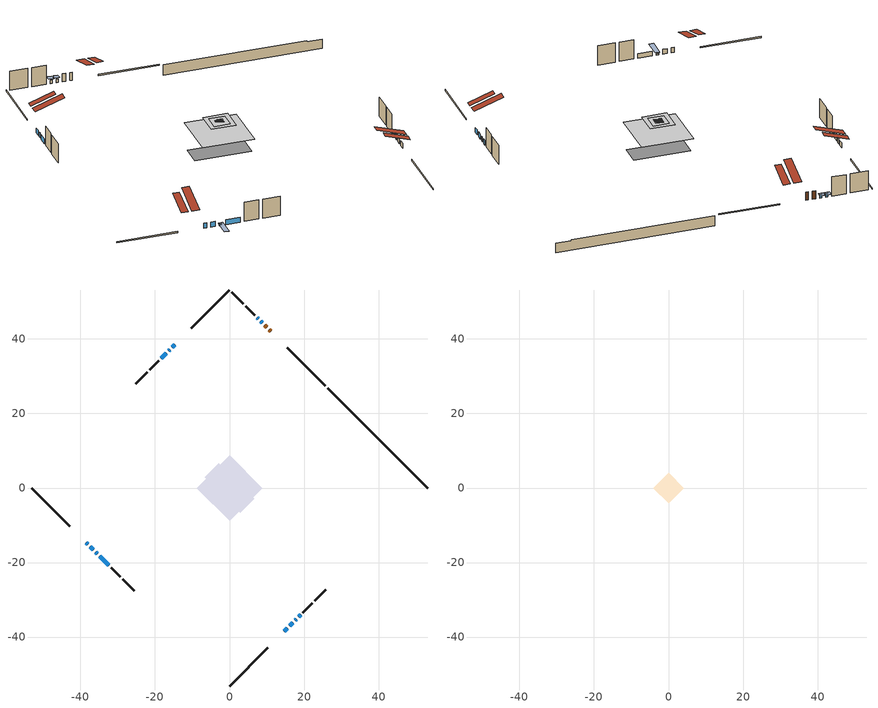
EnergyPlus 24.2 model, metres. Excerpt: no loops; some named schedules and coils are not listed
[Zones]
conditioned space
 floor adiabatic (AdiabaticFloorConstruction): -8.77,0 0,8.77 8.77,0 0,-8.77 z2.99
 floor foundation (Slab1 construction): -6.68,2.9 -2.9,6.68 6.68,-2.9 2.9,-6.68 z-2.08
 wall outside (RimJoist1 construction): 0,-53.15 10.24,-42.91 / -53.15,0 -42.91,-10.24 / 0,53.15 -10.24,42.91 / 25.77,27.38 15.53,37.62 z0.55:0.85
 wall outside (AdiabaticWallConstruction 1): 11.14,42.02 10.68,42.47 / 10.02,43.13 9.47,43.68 z0.55:2.58
 wall outside (AdiabaticWallConstruction): -38.52,-14.63 -38.02,-15.13 / -37.36,-15.79 -36.54,-16.61 / 14.63,-38.52 15.46,-37.69 / 16.12,-37.04 16.95,-36.2 / -14.63,38.52 -15.39,37.76 / 17.6,-35.55 17.92,-35.23 / -16.05,37.1 -16.35,36.81 / 18.57,-34.58 19.07,-34.08 / -17,36.15 -18.36,34.79 / -34.85,-18.31 -32.38,-20.78 z0.55:1.77; 8.81,44.34 8.43,44.72 / 7.78,45.37 7.4,45.75 z0.55:1.44; -35.88,-17.27 -35.5,-17.65 z0.55:0.91
 wall outside (Wall1 construction): 19.73,-33.42 22.16,-30.99 / -31.72,-21.43 -29.29,-23.87 / -19.02,34.13 -21.45,31.7 / 6.74,46.41 4.31,48.84 z0.55:5.43
 wall outside (Wall2 construction): 22.82,-30.33 25.82,-27.34 / -28.63,-24.52 -25.63,-27.52 / -22.11,31.05 -25.1,28.05 / 3.65,49.5 0.66,52.5 z0.55:5.43
 wall foundation (FoundationWall1 construction): 26.43,26.73,-2.08 26.43,26.73,0.55 50.48,2.67,0.55 50.48,2.67,0.27 53.15,0,0.27 53.15,0,-2.08
 window (WindowConstruction): -38.52,-14.63 -38.02,-15.13 z0.55:1.77
 window (WindowConstruction 5): -37.36,-15.79 -36.54,-16.61 z0.55:1.77
 window (WindowConstruction 6): 14.63,-38.52 15.46,-37.69 z0.55:1.77
 window (WindowConstruction 7): 16.12,-37.04 16.95,-36.2 z0.55:1.77
 window (WindowConstruction 8): -14.63,38.52 -15.39,37.76 z0.55:1.77
 window (WindowConstruction 11): 17.61,-35.55 17.92,-35.23 z0.55:1.77
 window (WindowConstruction 12): -16.05,37.1 -16.35,36.81 z0.55:1.77
 window (WindowConstruction 1): 18.57,-34.58 19.07,-34.08 z0.55:1.77
 window (WindowConstruction 2): -17,36.15 -18.36,34.79 z0.55:1.77
 window (WindowConstruction 9): 8.81,44.34 8.43,44.72 z0.55:1.44
 window (WindowConstruction 10): -35.88,-17.27 -35.5,-17.65 z0.55:0.91
 window (WindowConstruction 3): 7.78,45.38 7.4,45.75 z0.55:1.44
 window (WindowConstruction 4): -34.85,-18.31 -32.38,-20.78 z0.55:1.77
 door (Door): 11.14,42.02 10.68,42.47 z0.55:2.58
 door (Door 1): 10.02,43.13 9.47,43.68 z0.55:2.58
 ceiling adiabatic (AdiabaticFloorConstruction): 0,-8.77 8.77,0 0,8.77 -8.77,0 z2.99
 roof outside (Roof1 construction): 12,-41.15,5.43 7.8,-36.95,7.41 6.69,-38.06,7.41 10.89,-42.26,5.43; -41.15,-12,5.43 -36.95,-7.8,7.41 -38.06,-6.69,7.41 -42.26,-10.89,5.43; -12,41.15,5.43 -7.8,36.95,7.41 -6.69,38.06,7.41 -10.89,42.26,5.43; 13.77,39.38,5.43 9.57,35.18,7.41 10.67,34.08,7.41 14.87,38.28,5.43
attic - vented
 floor to conditioned space (Floor1 construction Reversed): -2.71,0 0,2.71 2.71,0 0,-2.71 z5.43
 floor to conditioned space (Floor2 construction Reversed): -4.16,0 0,4.16 4.16,0 0,-4.16 z5.43
 floor to conditioned space (Floor3 construction Reversed): -1.31,0 0,1.31 1.31,0 0,-1.31 z5.43
 roof outside (Roof2 construction): 13.98,-39.18,5.43 8.98,-34.17,7.78 7.66,-35.49,7.78 12.66,-40.49,5.43; -39.18,-13.98,5.43 -34.17,-8.98,7.78 -35.49,-7.66,7.78 -40.49,-12.66,5.43; -13.98,39.18,5.43 -8.98,34.17,7.78 -7.66,35.49,7.78 -12.66,40.49,5.43; 11.79,41.36,5.43 6.79,36.36,7.78 8.11,35.04,7.78 13.11,40.04,5.43
shading: 8.22,44.93 9.02,44.13 9.88,44.99 9.08,45.79 z1.74; -35.29,-17.86 -36.09,-17.06 -39.11,-20.08 -38.31,-20.88 z1.21; 7.19,45.96 7.99,45.16 8.85,46.03 8.05,46.83 z1.74
[Building]
Building 1: Terrain=Suburbs
[Site:Location]
Lennoxville_QC: Latitude {deg}=45.37; Longitude {deg}=-71.82; Time Zone {hr}=-5; Elevation {m}=181; Keep Site Location Information=Yes
[Site:GroundTemperature:Shallow]
1.13419, -1.04782, -1.22257, -0.187089, 3.96977, 8.10726, 11.6942, 13.9665, 14.1596, 12.3115, 8.81593, 4.80536
[Site:WaterMainsTemperature]
Calculation Method=Schedule; Temperature Schedule=mains temperature schedule
[Material] Roughness=Rough; Thermal Absorptance=0.9
Name | Thickness {m} | Conductivity {W/m-K} | Density {kg/m3} | Specific Heat {J/kg-K} | Solar Absorptance | Visible Absorptance
asphalt or fiberglass shingles | 0.00635 | 0.162714 | 1121.4 | 1465.45 | 0.4 | 0.4
ceiling loosefill ins | 0.0846667 | 0.0480833 | 16.02 | 1046.75 | 0.7 | 0.7
ceiling stud and cavity | 0.1397 | 0.109885 | 65.682 | 1177.47 | 0.7 | 0.7
ceiling stud and cavity 1 | 0.1397 | 0.107942 | 65.682 | 1177.47 | 0.7 | 0.7
ceiling stud and cavity 2 | 0.1397 | 0.112855 | 65.682 | 1177.47 | 0.7 | 0.7
concrete 4.0 in. | 0.1016 | 1.803125 | 2242.8 | 837.4 | 0.7 | 0.7
concrete 8.0 in. | 0.2032 | 1.803125 | 2242.8 | 837.4 | 0.7 | 0.7
door material | 0.04445 | 0.0451087 | 512.64 | 1214.23 | 0.7 | 0.7
door material 1 | 0.04445 | 0.188738 | 512.64 | 1214.23 | 0.7 | 0.7
floor covering | 0.0127 | 0.0433444 | 54.468 | 1339.84 | 0.6 | 0.6
floor rigid ins; wall rigid ins | 0.512978 | 0.029427 | 32.04 | 1214.23 | 0.7 | 0.7
floor stud and cavity | 0.1397 | 1.75129 | 37.0049 | 1207.88 | 0.7 | 0.7
furniture material conditioned space 1 | 0.1524 | 0.115458 | 640.8 | 1214.23 | 0.6 | 0.6
gypsum board | 0.0127 | 0.160291 | 801 | 837.4 | 0.6 | 0.6
osb sheathing 0.5 in. | 0.0127 | 0.115458 | 512.64 | 1214.23 | 0.7 | 0.7
osb sheathing 0.75 in. | 0.01905 | 0.115458 | 512.64 | 1214.23 | 0.7 | 0.7
rim joist stud and cavity | 0.0508 | 0.177588 | 50.32683 | 1063.81 | 0.6 | 0.6
roof stud and cavity | 0.2032 | 2.31803 | 78.34581 | 1123.46 | 0.7 | 0.7
wall stud and cavity | 0.1397 | 0.101068 | 139.0536 | 1170.24 | 0.7 | 0.7
wall stud and cavity 1 | 0.1397 | 0.0996715 | 139.0536 | 1170.24 | 0.7 | 0.7
wall stud and cavity 2 | 0.0889 | 0.380278 | 52.3479 | 1209.89 | 0.7 | 0.7
wall stud and cavity 3 | 0.0889 | 0.391764 | 83.0341 | 1211.67 | 0.7 | 0.7
wood siding | 0.0254 | 0.102417 | 544.68 | 1172.36 | 0.4 | 0.4
wood siding 1; wood siding 2; wood siding 3 | 0.0254 | 0.102417 | 544.68 | 1172.36 | 0.7 | 0.7
[WindowMaterial:SimpleGlazingSystem]
Name | U-Factor {W/m2-K} | Solar Heat Gain Coefficient
WindowMaterial | 3.01275 | 0.51
WindowMaterial 1 | 2.99003 | 0.55
WindowMaterial 10 | 2.986628 | 0.6
WindowMaterial 2 | 3.04568 | 0.44
WindowMaterial 3 | 2.95597 | 0.6
WindowMaterial 4 | 2.97698 | 0.56
WindowMaterial 5 | 2.97868 | 0.57
WindowMaterial 6 | 2.98322 | 0.56
WindowMaterial 7 | 2.992306 | 0.59
WindowMaterial 8 | 3.05079 | 0.51
WindowMaterial 9 | 2.983789 | 0.6
[Construction]
AdiabaticFloorConstruction: floor stud and cavity, floor rigid ins, osb sheathing 0.75 in., floor covering
AdiabaticWallConstruction: wood siding 2, wall rigid ins, wall stud and cavity 2, gypsum board
AdiabaticWallConstruction 1: wood siding 3, wall rigid ins, wall stud and cavity 2, gypsum board
Door: door material
Door 1: door material 1
Floor1 construction Reversed: gypsum board, ceiling stud and cavity, ceiling loosefill ins
Floor2 construction Reversed: gypsum board, ceiling stud and cavity 1, ceiling loosefill ins
Floor3 construction Reversed: gypsum board, ceiling stud and cavity 2, ceiling loosefill ins
FoundationWall1 construction: concrete 8.0 in.
furniture construction conditioned space 1: furniture material conditioned space 1
PartitionWallConstruction: gypsum board, wall stud and cavity 3, gypsum board
RimJoist1 construction: wood siding 1, rim joist stud and cavity
Roof1 construction: asphalt or fiberglass shingles, osb sheathing 0.75 in., roof stud and cavity, gypsum board
Roof2 construction: asphalt or fiberglass shingles
Slab1 construction: concrete 4.0 in.
Wall1 construction: wood siding, osb sheathing 0.5 in., wall stud and cavity, gypsum board
Wall2 construction: wood siding, osb sheathing 0.5 in., wall stud and cavity 1, gypsum board
WindowConstruction; WindowConstruction 1: WindowMaterial
WindowConstruction 10: WindowMaterial 8
WindowConstruction 11: WindowMaterial 9
WindowConstruction 12: WindowMaterial 10
WindowConstruction 2: WindowMaterial 1
WindowConstruction 3: WindowMaterial 2
WindowConstruction 4: WindowMaterial 3
WindowConstruction 5; WindowConstruction 6: WindowMaterial 4
WindowConstruction 7: WindowMaterial 5
WindowConstruction 8: WindowMaterial 6
WindowConstruction 9: WindowMaterial 7
[Zone] Multiplier=1; Part of Total Floor Area=Yes
Name | Volume {m3}
attic - vented | 20.1749
conditioned space | 562.4
[Space]
Name | Zone | Volume {m3}
attic - vented 1 | attic - vented | 20.1749
conditioned space 1 | conditioned space | 562.4
[ZoneInfiltration:EffectiveLeakageArea]
infil attic - vented 1: Zone or Space=attic - vented 1; Schedule=Always On Discrete; Effective Air Leakage Area {cm2}=2259.43; Stack Coefficient=0.000163927; Wind Coefficient=8.65058e-06
[ZoneMixing]
whole house fan mix: Zone or Space=attic - vented; Schedule=Always On Continuous; Design Flow Rate Calculation Method=Flow/Zone; Design Flow Rate {m3/s}=0; Source Zone or Space=conditioned space
[SurfaceProperty:ExposedFoundationPerimeter]
Slab1: Exposed Perimeter Calculation Method=TotalExposedPerimeter; Total Exposed Perimeter {m}=37.796
[InternalMass] Zone or ZoneList=conditioned space; Space or SpaceList=conditioned space 1
Name | Construction | Surface Area {m2}
furniture mass conditioned space 1 | furniture construction conditioned space 1 | 90.5242
partition wall mass | PartitionWallConstruction | 226.31
[Lights]
interior lighting: Zone or ZoneList or Space or SpaceList=conditioned space 1; Schedule=interior lighting schedule; Design Level Calculation Method=LightingLevel; Lighting Level {W}=343.2; Return Air Fraction=0; Fraction Radiant=0.6; Fraction Visible=0.2; Fraction Replaceable=1
[People]
occupants: Zone or ZoneList or Space or SpaceList=conditioned space 1; Number of People Schedule=occupants schedule; Number of People Calculation Method=People; Number of People=3; Fraction Radiant=0.314171; Sensible Heat Fraction=0.56303; Activity Level Schedule=occupants activity schedule; Carbon Dioxide Generation Rate {m3/s-W}=0; Enable ASHRAE 55 Comfort Warnings=No; Mean Radiant Temperature Calculation Type=EnclosureAveraged
[ElectricEquipment] Zone or ZoneList or Space or SpaceList=conditioned space 1; Design Level Calculation Method=EquipmentLevel
Name | Schedule | Design Level {W} | Fraction Latent | Fraction Radiant | Fraction Lost
clothes dryer | clothes dryer schedule | 140.772 | 0.015 | 0.081 | 0.85
clothes washer | clothes washer schedule | 32.1985 | 0.03 | 0.162 | 0.7
cooking range | cooking range schedule | 215.147 | 0.08 | 0.432 | 0.2
dishwasher | dishwasher schedule | 66.8632 | 0.3 | 0.18 | 0.4
fridge | fridge schedule | 72.9452 | 0 | 0.6 | 0
mech vent bath fan 0 | mech vent bath fan 0 schedule | 50.2 | 0 | 0 | 1
mech vent house fan | mech vent house fan schedule | 0 | 0 | 0 | 1
mech vent house fan cfis | mech vent house fan cfis schedule | 0 | 0 | 0 | 0
mech vent range fan 0 | mech vent range fan 0 schedule | 57 | 0 | 0 | 1
misc plug loads | misc plug loads schedule | 494.7 | 0.045 | 0.513 | 0.1
whole house fan | Always On Discrete | 0 | 0 | 0 | 1
[OtherEquipment] Zone or ZoneList or Space or SpaceList=conditioned space 1; Design Level Calculation Method=EquipmentLevel
Name | Fuel Type | Schedule | Design Level {W} | Fraction Latent | Fraction Radiant | Fraction Lost
clothes dryer 1 | Electricity | clothes dryer schedule | 0 | 0.015 | 0.081 | 0.85
cooking range 1 | Electricity | cooking range schedule | 0 | 0.08 | 0.432 | 0.2
general water use latent | None | general water use schedule | 62.594 | 1 | 0 | 0
general water use sensible | None | general water use schedule | -61.6891 | 0 | 0.6 | 0
mech vent house fan latent load | None | Always On Discrete | 0 | 1 | 0 | 0
mech vent house fan sensible load | None | Always On Discrete | 0 | 0 | 0 | 0
water heater energy adjustment1 | Electricity | Always On Discrete | 0.01 | 0 | 0 | 1
[ZoneInfiltration:DesignFlowRate] Zone or ZoneList or Space or SpaceList=conditioned space 1; Schedule=Always On Discrete; Design Flow Rate Calculation Method=Flow/Zone; Design Flow Rate {m3/s}=0
infil flow; natural vent flow; whole house fan flow
[ZoneControl:Thermostat]
conditioned space Thermostat: Zone or ZoneList=conditioned space; Control Type Schedule=conditioned space Thermostat Schedule; Control 1=conditioned space temperature setpoint; Temperature Difference Between Cutout And Setpoint {deltaC}=0
[ThermostatSetpoint:DualSetpoint]
conditioned space temperature setpoint: Heating Setpoint Temperature Schedule=heating setpoint; Cooling Setpoint Temperature Schedule=cooling setpoint
[AirLoopHVAC:UnitarySystem]
unit heater unitary system: Control Type=Load; Controlling Zone or Thermostat Location=conditioned space; Dehumidification Control Type=None; Availability Schedule=Always On Discrete; Supply Fan=unit heater supply fan; Fan Placement=BlowThrough; Supply Air Fan Operating Mode Schedule=unit heater auto fan schedule; Heating Coil=unit heater htg coil; DX Heating Coil Sizing Ratio=1; Use DOAS DX Cooling Coil=No; Minimum Supply Air Temperature {C}=2; Latent Load Control=SensibleOnlyLoadControl; Cooling Supply Air Flow Rate Method=None; Heating Supply Air Flow Rate Method=SupplyAirFlowRate; Heating Supply Air Flow Rate {m3/s}=0.00141584; No Load Supply Air Flow Rate Method=SupplyAirFlowRate; No Load Supply Air Flow Rate {m3/s}=0; No Load Supply Air Flow Rate Control Set To Low Speed=Yes; Maximum Supply Air Temperature {C}=48.8889; Maximum Outdoor Dry-Bulb Temperature for Supplemental Heater Operation {C}=21; Ancillary On-Cycle Electric Power {W}=0; Ancillary Off-Cycle Electric Power {W}=0
[Zone equipment]
conditioned space: electric baseboard, unit heater unitary system
[Foundation:Kiva]
Foundation Kiva 1: Initial Indoor Air Temperature {C}=18; Wall Height Above Grade {m}=0.550012; Wall Depth Below Slab {m}=0.2032
[Foundation:Kiva:Settings]
Soil Conductivity {W/m-K}=0.849921; Soil Density {kg/m3}=1842.3; Soil Specific Heat {J/kg-K}=418.7; Ground Solar Absorptivity=0.9; Ground Thermal Absorptivity=0.9; Ground Surface Roughness {m}=0.03; Far-Field Width {m}=40; Deep-Ground Boundary Condition=ZeroFlux; Deep-Ground Depth {m}=40; Minimum Cell Dimension {m}=0.2; Maximum Cell Growth Coefficient=3; Simulation Timestep=Timestep
[Exterior:Lights]
exterior lighting: Schedule=exterior lighting schedule; Design Level {W}=75.6
[EnergyManagementSystem:Sensor] Output:Variable or Output:Meter Index Key=conditioned space
Name | Output:Variable or Output:Meter
conditioned_space_clg_unmet_s | Zone Cooling Setpoint Not Met Time
conditioned_space_htg_unmet_s | Zone Heating Setpoint Not Met Time
fridge_tin_s; tin_s; tin_s_1 | Zone Mean Air Temperature
tout_s | Zone Outdoor Air Drybulb Temperature
win_s | Zone Air Humidity Ratio
[Schedule:Constant]
Name | Hourly Value
Always On Continuous; mech vent house fan schedule; mech vent house fan cfis schedule; Always On Discrete | 1
occupants activity schedule | 117.228
fridge schedule; unit heater auto fan schedule | 0
[Schedule:Week:Daily]
interior lighting schedule Week Rule - Jan1-Jan27: interior lighting schedule day, interior lighting schedule day, interior lighting schedule day, interior lighting schedule day, interior lighting schedule day, interior lighting schedule day, interior lighting schedule day, interior lighting schedule default day, interior lighting schedule default day, interior lighting schedule default day, interior lighting schedule default day, interior lighting schedule default day
interior lighting schedule Week Rule - Jan28-Feb3: interior lighting schedule day, interior lighting schedule day, interior lighting schedule day, interior lighting schedule day, interior lighting schedule day 1, interior lighting schedule day 1, interior lighting schedule day 1, interior lighting schedule default day, interior lighting schedule default day, interior lighting schedule default day, interior lighting schedule default day, interior lighting schedule default day
interior lighting schedule Week Rule - Feb4-Feb24: interior lighting schedule day 1, interior lighting schedule day 1, interior lighting schedule day 1, interior lighting schedule day 1, interior lighting schedule day 1, interior lighting schedule day 1, interior lighting schedule day 1, interior lighting schedule default day, interior lighting schedule default day, interior lighting schedule default day, interior lighting schedule default day, interior lighting schedule default day
interior lighting schedule Week Rule - Feb25-Mar3: interior lighting schedule day 1, interior lighting schedule day 1, interior lighting schedule day 1, interior lighting schedule day 1, interior lighting schedule day 2, interior lighting schedule day 2, interior lighting schedule day 2, interior lighting schedule default day, interior lighting schedule default day, interior lighting schedule default day, interior lighting schedule default day, interior lighting schedule default day
interior lighting schedule Week Rule - Mar4-Mar31: interior lighting schedule day 2, interior lighting schedule day 2, interior lighting schedule day 2, interior lighting schedule day 2, interior lighting schedule day 2, interior lighting schedule day 2, interior lighting schedule day 2, interior lighting schedule default day, interior lighting schedule default day, interior lighting schedule default day, interior lighting schedule default day, interior lighting schedule default day
interior lighting schedule Week Rule - Apr1-Apr28: interior lighting schedule day 3, interior lighting schedule day 3, interior lighting schedule day 3, interior lighting schedule day 3, interior lighting schedule day 3, interior lighting schedule day 3, interior lighting schedule day 3, interior lighting schedule default day, interior lighting schedule default day, interior lighting schedule default day, interior lighting schedule default day, interior lighting schedule default day
interior lighting schedule Week Rule - Apr29-May5: interior lighting schedule day 3, interior lighting schedule day 3, interior lighting schedule day 4, interior lighting schedule day 4, interior lighting schedule day 4, interior lighting schedule day 4, interior lighting schedule day 4, interior lighting schedule default day, interior lighting schedule default day, interior lighting schedule default day, interior lighting schedule default day, interior lighting schedule default day
interior lighting schedule Week Rule - May6-May26: interior lighting schedule day 4, interior lighting schedule day 4, interior lighting schedule day 4, interior lighting schedule day 4, interior lighting schedule day 4, interior lighting schedule day 4, interior lighting schedule day 4, interior lighting schedule default day, interior lighting schedule default day, interior lighting schedule default day, interior lighting schedule default day, interior lighting schedule default day
interior lighting schedule Week Rule - May27-Jun2: interior lighting schedule day 4, interior lighting schedule day 4, interior lighting schedule day 4, interior lighting schedule day 4, interior lighting schedule day 4, interior lighting schedule day 5, interior lighting schedule day 5, interior lighting schedule default day, interior lighting schedule default day, interior lighting schedule default day, interior lighting schedule default day, interior lighting schedule default day
interior lighting schedule Week Rule - Jun3-Jun30: interior lighting schedule day 5, interior lighting schedule day 5, interior lighting schedule day 5, interior lighting schedule day 5, interior lighting schedule day 5, interior lighting schedule day 5, interior lighting schedule day 5, interior lighting schedule default day, interior lighting schedule default day, interior lighting schedule default day, interior lighting schedule default day, interior lighting schedule default day
interior lighting schedule Week Rule - Jul1-Jul28: interior lighting schedule day 6, interior lighting schedule day 6, interior lighting schedule day 6, interior lighting schedule day 6, interior lighting schedule day 6, interior lighting schedule day 6, interior lighting schedule day 6, interior lighting schedule default day, interior lighting schedule default day, interior lighting schedule default day, interior lighting schedule default day, interior lighting schedule default day
interior lighting schedule Week Rule - Jul29-Aug4: interior lighting schedule day 6, interior lighting schedule day 6, interior lighting schedule day 6, interior lighting schedule day 7, interior lighting schedule day 7, interior lighting schedule day 7, interior lighting schedule day 7, interior lighting schedule default day, interior lighting schedule default day, interior lighting schedule default day, interior lighting schedule default day, interior lighting schedule default day
interior lighting schedule Week Rule - Aug5-Aug25: interior lighting schedule day 7, interior lighting schedule day 7, interior lighting schedule day 7, interior lighting schedule day 7, interior lighting schedule day 7, interior lighting schedule day 7, interior lighting schedule day 7, interior lighting schedule default day, interior lighting schedule default day, interior lighting schedule default day, interior lighting schedule default day, interior lighting schedule default day
interior lighting schedule Week Rule - Aug26-Sep1: interior lighting schedule day 7, interior lighting schedule day 7, interior lighting schedule day 7, interior lighting schedule day 7, interior lighting schedule day 7, interior lighting schedule day 7, interior lighting schedule day 8, interior lighting schedule default day, interior lighting schedule default day, interior lighting schedule default day, interior lighting schedule default day, interior lighting schedule default day
interior lighting schedule Week Rule - Sep2-Sep29: interior lighting schedule day 8, interior lighting schedule day 8, interior lighting schedule day 8, interior lighting schedule day 8, interior lighting schedule day 8, interior lighting schedule day 8, interior lighting schedule day 8, interior lighting schedule default day, interior lighting schedule default day, interior lighting schedule default day, interior lighting schedule default day, interior lighting schedule default day
interior lighting schedule Week Rule - Sep30-Oct6: interior lighting schedule day 8, interior lighting schedule day 9, interior lighting schedule day 9, interior lighting schedule day 9, interior lighting schedule day 9, interior lighting schedule day 9, interior lighting schedule day 9, interior lighting schedule default day, interior lighting schedule default day, interior lighting schedule default day, interior lighting schedule default day, interior lighting schedule default day
interior lighting schedule Week Rule - Oct7-Oct27: interior lighting schedule day 9, interior lighting schedule day 9, interior lighting schedule day 9, interior lighting schedule day 9, interior lighting schedule day 9, interior lighting schedule day 9, interior lighting schedule day 9, interior lighting schedule default day, interior lighting schedule default day, interior lighting schedule default day, interior lighting schedule default day, interior lighting schedule default day
interior lighting schedule Week Rule - Oct28-Nov3: interior lighting schedule day 9, interior lighting schedule day 9, interior lighting schedule day 9, interior lighting schedule day 9, interior lighting schedule day 10, interior lighting schedule day 10, interior lighting schedule day 10, interior lighting schedule default day, interior lighting schedule default day, interior lighting schedule default day, interior lighting schedule default day, interior lighting schedule default day
interior lighting schedule Week Rule - Nov4-Nov24: interior lighting schedule day 10, interior lighting schedule day 10, interior lighting schedule day 10, interior lighting schedule day 10, interior lighting schedule day 10, interior lighting schedule day 10, interior lighting schedule day 10, interior lighting schedule default day, interior lighting schedule default day, interior lighting schedule default day, interior lighting schedule default day, interior lighting schedule default day
interior lighting schedule Week Rule - Nov25-Dec1: interior lighting schedule day 10, interior lighting schedule day 10, interior lighting schedule day 10, interior lighting schedule day 10, interior lighting schedule day 10, interior lighting schedule day 10, interior lighting schedule day 11, interior lighting schedule default day, interior lighting schedule default day, interior lighting schedule default day, interior lighting schedule default day, interior lighting schedule default day
interior lighting schedule Week Rule - Dec2-Dec31: interior lighting schedule day 11, interior lighting schedule day 11, interior lighting schedule day 11, interior lighting schedule day 11, interior lighting schedule day 11, interior lighting schedule day 11, interior lighting schedule day 11, interior lighting schedule default day, interior lighting schedule default day, interior lighting schedule default day, interior lighting schedule default day, interior lighting schedule default day
occupants schedule Week Rule - Jan1-Dec31: occupants schedule day, occupants schedule day, occupants schedule day, occupants schedule day, occupants schedule day, occupants schedule day, occupants schedule day, occupants schedule default day, occupants schedule default day, occupants schedule default day, occupants schedule default day, occupants schedule default day
clothes dryer schedule Week Rule - Jan1-Dec31: clothes dryer schedule day, clothes dryer schedule day, clothes dryer schedule day, clothes dryer schedule day, clothes dryer schedule day, clothes dryer schedule day, clothes dryer schedule day, clothes dryer schedule default day, clothes dryer schedule default day, clothes dryer schedule default day, clothes dryer schedule default day, clothes dryer schedule default day
clothes washer schedule Week Rule - Jan1-Dec31: clothes washer schedule day, clothes washer schedule day, clothes washer schedule day, clothes washer schedule day, clothes washer schedule day, clothes washer schedule day, clothes washer schedule day, clothes washer schedule default day, clothes washer schedule default day, clothes washer schedule default day, clothes washer schedule default day, clothes washer schedule default day
cooking range schedule Week Rule - Jan1-Dec31: cooking range schedule day, cooking range schedule day, cooking range schedule day, cooking range schedule day, cooking range schedule day, cooking range schedule day, cooking range schedule day, cooking range schedule default day, cooking range schedule default day, cooking range schedule default day, cooking range schedule default day, cooking range schedule default day
dishwasher schedule Week Rule - Jan1-Dec31: dishwasher schedule day, dishwasher schedule day, dishwasher schedule day, dishwasher schedule day, dishwasher schedule day, dishwasher schedule day, dishwasher schedule day, dishwasher schedule default day, dishwasher schedule default day, dishwasher schedule default day, dishwasher schedule default day, dishwasher schedule default day
mech vent bath fan 0 schedule Week Rule - Jan1-Dec31: mech vent bath fan 0 schedule day, mech vent bath fan 0 schedule day, mech vent bath fan 0 schedule day, mech vent bath fan 0 schedule day, mech vent bath fan 0 schedule day, mech vent bath fan 0 schedule day, mech vent bath fan 0 schedule day, mech vent bath fan 0 schedule default day, mech vent bath fan 0 schedule default day, mech vent bath fan 0 schedule default day, mech vent bath fan 0 schedule default day, mech vent bath fan 0 schedule default day
mech vent range fan 0 schedule Week Rule - Jan1-Dec31: mech vent range fan 0 schedule day, mech vent range fan 0 schedule day, mech vent range fan 0 schedule day, mech vent range fan 0 schedule day, mech vent range fan 0 schedule day, mech vent range fan 0 schedule day, mech vent range fan 0 schedule day, mech vent range fan 0 schedule default day, mech vent range fan 0 schedule default day, mech vent range fan 0 schedule default day, mech vent range fan 0 schedule default day, mech vent range fan 0 schedule default day
misc plug loads schedule Week Rule - Jan1-Dec31: misc plug loads schedule day, misc plug loads schedule day, misc plug loads schedule day, misc plug loads schedule day, misc plug loads schedule day, misc plug loads schedule day, misc plug loads schedule day, misc plug loads schedule default day, misc plug loads schedule default day, misc plug loads schedule default day, misc plug loads schedule default day, misc plug loads schedule default day
general water use schedule Week Rule - Jan1-Dec31: general water use schedule day, general water use schedule day, general water use schedule day, general water use schedule day, general water use schedule day, general water use schedule day, general water use schedule day, general water use schedule default day, general water use schedule default day, general water use schedule default day, general water use schedule default day, general water use schedule default day
exterior lighting schedule Week Rule - Jan1-Jan27: exterior lighting schedule day, exterior lighting schedule day, exterior lighting schedule day, exterior lighting schedule day, exterior lighting schedule day, exterior lighting schedule day, exterior lighting schedule day, exterior lighting schedule default day, exterior lighting schedule default day, exterior lighting schedule default day, exterior lighting schedule default day, exterior lighting schedule default day
exterior lighting schedule Week Rule - Jan28-Feb3: exterior lighting schedule day, exterior lighting schedule day, exterior lighting schedule day, exterior lighting schedule day, exterior lighting schedule day 1, exterior lighting schedule day 1, exterior lighting schedule day 1, exterior lighting schedule default day, exterior lighting schedule default day, exterior lighting schedule default day, exterior lighting schedule default day, exterior lighting schedule default day
exterior lighting schedule Week Rule - Feb4-Feb24: exterior lighting schedule day 1, exterior lighting schedule day 1, exterior lighting schedule day 1, exterior lighting schedule day 1, exterior lighting schedule day 1, exterior lighting schedule day 1, exterior lighting schedule day 1, exterior lighting schedule default day, exterior lighting schedule default day, exterior lighting schedule default day, exterior lighting schedule default day, exterior lighting schedule default day
exterior lighting schedule Week Rule - Feb25-Mar3: exterior lighting schedule day 1, exterior lighting schedule day 1, exterior lighting schedule day 1, exterior lighting schedule day 1, exterior lighting schedule day 2, exterior lighting schedule day 2, exterior lighting schedule day 2, exterior lighting schedule default day, exterior lighting schedule default day, exterior lighting schedule default day, exterior lighting schedule default day, exterior lighting schedule default day
exterior lighting schedule Week Rule - Mar4-Mar31: exterior lighting schedule day 2, exterior lighting schedule day 2, exterior lighting schedule day 2, exterior lighting schedule day 2, exterior lighting schedule day 2, exterior lighting schedule day 2, exterior lighting schedule day 2, exterior lighting schedule default day, exterior lighting schedule default day, exterior lighting schedule default day, exterior lighting schedule default day, exterior lighting schedule default day
exterior lighting schedule Week Rule - Apr1-Apr28: exterior lighting schedule day 3, exterior lighting schedule day 3, exterior lighting schedule day 3, exterior lighting schedule day 3, exterior lighting schedule day 3, exterior lighting schedule day 3, exterior lighting schedule day 3, exterior lighting schedule default day, exterior lighting schedule default day, exterior lighting schedule default day, exterior lighting schedule default day, exterior lighting schedule default day
exterior lighting schedule Week Rule - Apr29-May5: exterior lighting schedule day 3, exterior lighting schedule day 3, exterior lighting schedule day 4, exterior lighting schedule day 4, exterior lighting schedule day 4, exterior lighting schedule day 4, exterior lighting schedule day 4, exterior lighting schedule default day, exterior lighting schedule default day, exterior lighting schedule default day, exterior lighting schedule default day, exterior lighting schedule default day
exterior lighting schedule Week Rule - May6-May26: exterior lighting schedule day 4, exterior lighting schedule day 4, exterior lighting schedule day 4, exterior lighting schedule day 4, exterior lighting schedule day 4, exterior lighting schedule day 4, exterior lighting schedule day 4, exterior lighting schedule default day, exterior lighting schedule default day, exterior lighting schedule default day, exterior lighting schedule default day, exterior lighting schedule default day
exterior lighting schedule Week Rule - May27-Jun2: exterior lighting schedule day 4, exterior lighting schedule day 4, exterior lighting schedule day 4, exterior lighting schedule day 4, exterior lighting schedule day 4, exterior lighting schedule day 5, exterior lighting schedule day 5, exterior lighting schedule default day, exterior lighting schedule default day, exterior lighting schedule default day, exterior lighting schedule default day, exterior lighting schedule default day
exterior lighting schedule Week Rule - Jun3-Jun30: exterior lighting schedule day 5, exterior lighting schedule day 5, exterior lighting schedule day 5, exterior lighting schedule day 5, exterior lighting schedule day 5, exterior lighting schedule day 5, exterior lighting schedule day 5, exterior lighting schedule default day, exterior lighting schedule default day, exterior lighting schedule default day, exterior lighting schedule default day, exterior lighting schedule default day
exterior lighting schedule Week Rule - Jul1-Jul28: exterior lighting schedule day 6, exterior lighting schedule day 6, exterior lighting schedule day 6, exterior lighting schedule day 6, exterior lighting schedule day 6, exterior lighting schedule day 6, exterior lighting schedule day 6, exterior lighting schedule default day, exterior lighting schedule default day, exterior lighting schedule default day, exterior lighting schedule default day, exterior lighting schedule default day
exterior lighting schedule Week Rule - Jul29-Aug4: exterior lighting schedule day 6, exterior lighting schedule day 6, exterior lighting schedule day 6, exterior lighting schedule day 7, exterior lighting schedule day 7, exterior lighting schedule day 7, exterior lighting schedule day 7, exterior lighting schedule default day, exterior lighting schedule default day, exterior lighting schedule default day, exterior lighting schedule default day, exterior lighting schedule default day
[Schedule:Year]
interior lighting schedule: interior lighting schedule Week Rule - Jan1-Jan27, 1, 1, 1, 27, interior lighting schedule Week Rule - Jan28-Feb3, 1, 28, 2, 3, interior lighting schedule Week Rule - Feb4-Feb24, 2, 4, 2, 24, interior lighting schedule Week Rule - Feb25-Mar3, 2, 25, 3, 3, interior lighting schedule Week Rule - Mar4-Mar31, 3, 4, 3, 31, interior lighting schedule Week Rule - Apr1-Apr28, 4, 1, 4, 28, interior lighting schedule Week Rule - Apr29-May5, 4, 29, 5, 5, interior lighting schedule Week Rule - May6-May26, 5, 6, 5, 26, interior lighting schedule Week Rule - May27-Jun2, 5, 27, 6, 2, interior lighting schedule Week Rule - Jun3-Jun30, 6, 3, 6, 30, interior lighting schedule Week Rule - Jul1-Jul28, 7, 1, 7, 28, interior lighting schedule Week Rule - Jul29-Aug4, 7, 29, 8, 4, interior lighting schedule Week Rule - Aug5-Aug25, 8, 5, 8, 25, interior lighting schedule Week Rule - Aug26-Sep1, 8, 26, 9, 1, interior lighting schedule Week Rule - Sep2-Sep29, 9, 2, 9, 29, interior lighting schedule Week Rule - Sep30-Oct6, 9, 30, 10, 6, interior lighting schedule Week Rule - Oct7-Oct27, 10, 7, 10, 27, interior lighting schedule Week Rule - Oct28-Nov3, 10, 28, 11, 3, interior lighting schedule Week Rule - Nov4-Nov24, 11, 4, 11, 24, interior lighting schedule Week Rule - Nov25-Dec1, 11, 25, 12, 1, interior lighting schedule Week Rule - Dec2-Dec31, 12, 2, 12, 31
occupants schedule: occupants schedule Week Rule - Jan1-Dec31, 1, 1, 12, 31
clothes dryer schedule: clothes dryer schedule Week Rule - Jan1-Dec31, 1, 1, 12, 31
clothes washer schedule: clothes washer schedule Week Rule - Jan1-Dec31, 1, 1, 12, 31
cooking range schedule: cooking range schedule Week Rule - Jan1-Dec31, 1, 1, 12, 31
dishwasher schedule: dishwasher schedule Week Rule - Jan1-Dec31, 1, 1, 12, 31
mech vent bath fan 0 schedule: mech vent bath fan 0 schedule Week Rule - Jan1-Dec31, 1, 1, 12, 31
mech vent range fan 0 schedule: mech vent range fan 0 schedule Week Rule - Jan1-Dec31, 1, 1, 12, 31
misc plug loads schedule: misc plug loads schedule Week Rule - Jan1-Dec31, 1, 1, 12, 31
general water use schedule: general water use schedule Week Rule - Jan1-Dec31, 1, 1, 12, 31
exterior lighting schedule: exterior lighting schedule Week Rule - Jan1-Jan27, 1, 1, 1, 27, exterior lighting schedule Week Rule - Jan28-Feb3, 1, 28, 2, 3, exterior lighting schedule Week Rule - Feb4-Feb24, 2, 4, 2, 24, exterior lighting schedule Week Rule - Feb25-Mar3, 2, 25, 3, 3, exterior lighting schedule Week Rule - Mar4-Mar31, 3, 4, 3, 31, exterior lighting schedule Week Rule - Apr1-Apr28, 4, 1, 4, 28, exterior lighting schedule Week Rule - Apr29-May5, 4, 29, 5, 5, exterior lighting schedule Week Rule - May6-May26, 5, 6, 5, 26, exterior lighting schedule Week Rule - May27-Jun2, 5, 27, 6, 2, exterior lighting schedule Week Rule - Jun3-Jun30, 6, 3, 6, 30, exterior lighting schedule Week Rule - Jul1-Jul28, 7, 1, 7, 28, exterior lighting schedule Week Rule - Jul29-Aug4, 7, 29, 8, 4, exterior lighting schedule Week Rule - Aug5-Aug25, 8, 5, 8, 25, exterior lighting schedule Week Rule - Aug26-Sep1, 8, 26, 9, 1, exterior lighting schedule Week Rule - Sep2-Sep29, 9, 2, 9, 29, exterior lighting schedule Week Rule - Sep30-Oct6, 9, 30, 10, 6, exterior lighting schedule Week Rule - Oct7-Oct27, 10, 7, 10, 27, exterior lighting schedule Week Rule - Oct28-Nov3, 10, 28, 11, 3, exterior lighting schedule Week Rule - Nov4-Nov24, 11, 4, 11, 24, exterior lighting schedule Week Rule - Nov25-Dec1, 11, 25, 12, 1, exterior lighting schedule Week Rule - Dec2-Dec31, 12, 2, 12, 31
[Schedule:Compact]
conditioned space Thermostat Schedule: Through: 12/31, For: AllDays, Until: 24:00, 4
mains temperature schedule: Through: 01/01, For: AllDays, Until: 24:00, 5.95333, Through: 01/02, For: AllDays, Until: 24:00, 5.88111, Through: 01/03, For: AllDays, Until: 24:00, 5.81, Through: 01/04, For: AllDays, Until: 24:00, 5.74, Through: 01/05, For: AllDays, Until: 24:00, 5.67111, Through: 01/06, For: AllDays, Until: 24:00, 5.60333, Through: 01/07, For: AllDays, Until: 24:00, 5.53667, Through: 01/08, For: AllDays, Until: 24:00, 5.47111, Through: 01/09, For: AllDays, Until: 24:00, 5.40722, Through: 01/10, For: AllDays, Until: 24:00, 5.34444, Through: 01/11, For: AllDays, Until: 24:00, 5.28278, Through: 01/12, For: AllDays, Until: 24:00, 5.22278, Through: 01/13, For: AllDays, Until: 24:00, 5.16333, Through: 01/14, For: AllDays, Until: 24:00, 5.10611, Through: 01/15, For: AllDays, Until: 24:00, 5.04944, Through: 01/16, For: AllDays, Until: 24:00, 4.995, Through: 01/17, For: AllDays, Until: 24:00, 4.94111, Through: 01/18, For: AllDays, Until: 24:00, 4.88889, Through: 01/19, For: AllDays, Until: 24:00, 4.83833, Through: 01/20, For: AllDays, Until: 24:00, 4.78889, Through: 01/21, For: AllDays, Until: 24:00, 4.74111, Through: 01/22, For: AllDays, Until: 24:00, 4.69444, Through: 01/23, For: AllDays, Until: 24:00, 4.64944, Through: 01/24, For: AllDays, Until: 24:00, 4.60611, Through: 01/25, For: AllDays, Until: 24:00, 4.56389, Through: 01/26, For: AllDays, Until: 24:00, 4.52333, Through: 01/27, For: AllDays, Until: 24:00, 4.48444, Through: 01/28, For: AllDays, Until: 24:00, 4.44722, Through: 01/29, For: AllDays, Until: 24:00, 4.41111, Through: 01/30, For: AllDays, Until: 24:00, 4.37667, Through: 01/31, For: AllDays, Until: 24:00, 4.34389, Through: 02/01, For: AllDays, Until: 24:00, 4.31278, Through: 02/02, For: AllDays, Until: 24:00, 4.28278, Through: 02/03, For: AllDays, Until: 24:00, 4.255, Through: 02/04, For: AllDays, Until: 24:00, 4.22833, Through: 02/05, For: AllDays, Until: 24:00, 4.20333, Through: 02/06, For: AllDays, Until: 24:00, 4.18, Through: 02/07, For: AllDays, Until: 24:00, 4.15833, Through: 02/08, For: AllDays, Until: 24:00, 4.13833, Through: 02/09, For: AllDays, Until: 24:00, 4.12, Through: 02/10, For: AllDays, Until: 24:00, 4.10333, Through: 02/11, For: AllDays, Until: 24:00, 4.08833, Through: 02/12, For: AllDays, Until: 24:00, 4.07444, Through: 02/13, For: AllDays, Until: 24:00, 4.06278, Through: 02/14, For: AllDays, Until: 24:00, 4.05278, Through: 02/15, For: AllDays, Until: 24:00, 4.04389, Through: 02/16, For: AllDays, Until: 24:00, 4.03722, Through: 02/17, For: AllDays, Until: 24:00, 4.03167, Through: 02/18, For: AllDays, Until: 24:00, 4.02833, Through: 02/19, For: AllDays, Until: 24:00, 4.02667, Through: 02/20, For: AllDays, Until: 24:00, 4.02611, Through: 02/21, For: AllDays, Until: 24:00, 4.02778, Through: 02/22, For: AllDays, Until: 24:00, 4.03056, Through: 02/23, For: AllDays, Until: 24:00, 4.03556, Through: 02/24, For: AllDays, Until: 24:00, 4.04167, Through: 02/25, For: AllDays, Until: 24:00, 4.05, Through: 02/26, For: AllDays, Until: 24:00, 4.05944, Through: 02/27, For: AllDays, Until: 24:00, 4.07111, Through: 02/28, For: AllDays, Until: 24:00, 4.08389, Through: 03/01, For: AllDays, Until: 24:00, 4.09833, Through: 03/02, For: AllDays, Until: 24:00, 4.115, Through: 03/03, For: AllDays, Until: 24:00, 4.13278, Through: 03/04, For: AllDays, Until: 24:00, 4.15222, Through: 03/05, For: AllDays, Until: 24:00, 4.17333, Through: 03/06, For: AllDays, Until: 24:00, 4.19611, Through: 03/07, For: AllDays, Until: 24:00, 4.22056, Through: 03/08, For: AllDays, Until: 24:00, 4.24667, Through: 03/09, For: AllDays, Until: 24:00, 4.27444, Through: 03/10, For: AllDays, Until: 24:00, 4.30389, Through: 03/11, For: AllDays, Until: 24:00, 4.33444, Through: 03/12, For: AllDays, Until: 24:00, 4.36667, Through: 03/13, For: AllDays, Until: 24:00, 4.40056, Through: 03/14, For: AllDays, Until: 24:00, 4.43611, Through: 03/15, For: AllDays, Until: 24:00, 4.47333, Through: 03/16, For: AllDays, Until: 24:00, 4.51167, Through: 03/17, For: AllDays, Until: 24:00, 4.55167, Through: 03/18, For: AllDays, Until: 24:00, 4.59333, Through: 03/19, For: AllDays, Until: 24:00, 4.63667, Through: 03/20, For: AllDays, Until: 24:00, 4.68111, Through: 03/21, For: AllDays, Until: 24:00, 4.72722, Through: 03/22, For: AllDays, Until: 24:00, 4.77444, Through: 03/23, For: AllDays, Until: 24:00, 4.82333, Through: 03/24, For: AllDays, Until: 24:00, 4.87389, Through: 03/25, For: AllDays, Until: 24:00, 4.92556, Through: 03/26, For: AllDays, Until: 24:00, 4.97889, Through: 03/27, For: AllDays, Until: 24:00, 5.03333, Through: 03/28, For: AllDays, Until: 24:00, 5.08889, Through: 03/29, For: AllDays, Until: 24:00, 5.14611, Through: 03/30, For: AllDays, Until: 24:00, 5.205, Through: 03/31, For: AllDays, Until: 24:00, 5.26444, Through: 04/01, For: AllDays, Until: 24:00, 5.32611, Through: 04/02, For: AllDays, Until: 24:00, 5.38833, Through: 04/03, For: AllDays, Until: 24:00, 5.45222, Through: 04/04, For: AllDays, Until: 24:00, 5.51722, Through: 04/05, For: AllDays, Until: 24:00, 5.58333, Through: 04/06, For: AllDays, Until: 24:00, 5.65056, Through: 04/07, For: AllDays, Until: 24:00, 5.71889, Through: 04/08, For: AllDays, Until: 24:00, 5.78889, Through: 04/09, For: AllDays, Until: 24:00, 5.85944, Through: 04/10, For: AllDays, Until: 24:00, 5.93167, Through: 04/11, For: AllDays, Until: 24:00, 6.00444, Through: 04/12, For: AllDays, Until: 24:00, 6.07889, Through: 04/13, For: AllDays, Until: 24:00, 6.15389, Through: 04/14, For: AllDays, Until: 24:00, 6.23056, Through: 04/15, For: AllDays, Until: 24:00, 6.30778, Through: 04/16, For: AllDays, Until: 24:00, 6.38556, Through: 04/17, For: AllDays, Until: 24:00, 6.465, Through: 04/18, For: AllDays, Until: 24:00, 6.545, Through: 04/19, For: AllDays, Until: 24:00, 6.62611, Through: 04/20, For: AllDays, Until: 24:00, 6.70833, Through: 04/21, For: AllDays, Until: 24:00, 6.79111, Through: 04/22, For: AllDays, Until: 24:00, 6.87444, Through: 04/23, For: AllDays, Until: 24:00, 6.95889, Through: 04/24, For: AllDays, Until: 24:00, 7.04444, Through: 04/25, For: AllDays, Until: 24:00, 7.13056, Through: 04/26, For: AllDays, Until: 24:00, 7.21722, Through: 04/27, For: AllDays, Until: 24:00, 7.30444, Through: 04/28, For: AllDays, Until: 24:00, 7.39278, Through: 04/29, For: AllDays, Until: 24:00, 7.48167, Through: 04/30, For: AllDays, Until: 24:00, 7.57111, Through: 05/01, For: AllDays, Until: 24:00, 7.66111, Through: 05/02, For: AllDays, Until: 24:00, 7.75222, Through: 05/03, For: AllDays, Until: 24:00, 7.84333, Through: 05/04, For: AllDays, Until: 24:00, 7.935, Through: 05/05, For: AllDays, Until: 24:00, 8.02722, Through: 05/06, For: AllDays, Until: 24:00, 8.12, Through: 05/07, For: AllDays, Until: 24:00, 8.21333, Through: 05/08, For: AllDays, Until: 24:00, 8.30667, Through: 05/09, For: AllDays, Until: 24:00, 8.40111, Through: 05/10, For: AllDays, Until: 24:00, 8.49556, Through: 05/11, For: AllDays, Until: 24:00, 8.59, Through: 05/12, For: AllDays, Until: 24:00, 8.685, Through: 05/13, For: AllDays, Until: 24:00, 8.78056, Through: 05/14, For: AllDays, Until: 24:00, 8.87611, Through: 05/15, For: AllDays, Until: 24:00, 8.97167, Through: 05/16, For: AllDays, Until: 24:00, 9.06778, Through: 05/17, For: AllDays, Until: 24:00, 9.16389, Through: 05/18, For: AllDays, Until: 24:00, 9.26056, Through: 05/19, For: AllDays, Until: 24:00, 9.35667, Through: 05/20, For: AllDays, Until: 24:00, 9.45333, Through: 05/21, For: AllDays, Until: 24:00, 9.55, Through: 05/22, For: AllDays, Until: 24:00, 9.64667, Through: 05/23, For: AllDays, Until: 24:00, 9.74278, Through: 05/24, For: AllDays, Until: 24:00, 9.83944, Through: 05/25, For: AllDays, Until: 24:00, 9.93611, Through: 05/26, For: AllDays, Until: 24:00, 10.0328, Through: 05/27, For: AllDays, Until: 24:00, 10.1289, Through: 05/28, For: AllDays, Until: 24:00, 10.225, Through: 05/29, For: AllDays, Until: 24:00, 10.3211, Through: 05/30, For: AllDays, Until: 24:00, 10.4167, Through: 05/31, For: AllDays, Until: 24:00, 10.5122, Through: 06/01, For: AllDays, Until: 24:00, 10.6078, Through: 06/02, For: AllDays, Until: 24:00, 10.7028, Through: 06/03, For: AllDays, Until: 24:00, 10.7972, Through: 06/04, For: AllDays, Until: 24:00, 10.8917, Through: 06/05, For: AllDays, Until: 24:00, 10.9856, Through: 06/06, For: AllDays, Until: 24:00, 11.0789, Through: 06/07, For: AllDays, Until: 24:00, 11.1722, Through: 06/08, For: AllDays, Until: 24:00, 11.265, Through: 06/09, For: AllDays, Until: 24:00, 11.3572, Through: 06/10, For: AllDays, Until: 24:00, 11.4489, Through: 06/11, For: AllDays, Until: 24:00, 11.54, Through: 06/12, For: AllDays, Until: 24:00, 11.6306, Through: 06/13, For: AllDays, Until: 24:00, 11.7206, Through: 06/14, For: AllDays, Until: 24:00, 11.81, Through: 06/15, For: AllDays, Until: 24:00, 11.8989, Through: 06/16, For: AllDays, Until: 24:00, 11.9872, Through: 06/17, For: AllDays, Until: 24:00, 12.0744, Through: 06/18, For: AllDays, Until: 24:00, 12.1611, Through: 06/19, For: AllDays, Until: 24:00, 12.2472, Through: 06/20, For: AllDays, Until: 24:00, 12.3322, Through: 06/21, For: AllDays, Until: 24:00, 12.4167, Through: 06/22, For: AllDays, Until: 24:00, 12.5, Through: 06/23, For: AllDays, Until: 24:00, 12.5828, Through: 06/24, For: AllDays, Until: 24:00, 12.6644, Through: 06/25, For: AllDays, Until: 24:00, 12.7456, Through: 06/26, For: AllDays, Until: 24:00, 12.8256, Through: 06/27, For: AllDays, Until: 24:00, 12.9044, Through: 06/28, For: AllDays, Until: 24:00, 12.9828, Through: 06/29, For: AllDays, Until: 24:00, 13.0594, Through: 06/30, For: AllDays, Until: 24:00, 13.1356, Through: 07/01, For: AllDays, Until: 24:00, 13.2106, Through: 07/02, For: AllDays, Until: 24:00, 13.285, Through: 07/03, For: AllDays, Until: 24:00, 13.3578, Through: 07/04, For: AllDays, Until: 24:00, 13.4294, Through: 07/05, For: AllDays, Until: 24:00, 13.5, Through: 07/06, For: AllDays, Until: 24:00, 13.57, Through: 07/07, For: AllDays, Until: 24:00, 13.6383, Through: 07/08, For: AllDays, Until: 24:00, 13.7056, Through: 07/09, For: AllDays, Until: 24:00, 13.7711, Through: 07/10, For: AllDays, Until: 24:00, 13.8361, Through: 07/11, For: AllDays, Until: 24:00, 13.8994, Through: 07/12, For: AllDays, Until: 24:00, 13.9617, Through: 07/13, For: AllDays, Until: 24:00, 14.0228, Through: 07/14, For: AllDays, Until: 24:00, 14.0828, Through: 07/15, For: AllDays, Until: 24:00, 14.1411, Through: 07/16, For: AllDays, Until: 24:00, 14.1978, Through: 07/17, For: AllDays, Until: 24:00, 14.2539, Through: 07/18, For: AllDays, Until: 24:00, 14.3078, Through: 07/19, For: AllDays, Until: 24:00, 14.3611, Through: 07/20, For: AllDays, Until: 24:00, 14.4122, Through: 07/21, For: AllDays, Until: 24:00, 14.4628, Through: 07/22, For: AllDays, Until: 24:00, 14.5111, Through: 07/23, For: AllDays, Until: 24:00, 14.5583, Through: 07/24, For: AllDays, Until: 24:00, 14.6044, Through: 07/25, For: AllDays, Until: 24:00, 14.6489, Through: 07/26, For: AllDays, Until: 24:00, 14.6917, Through: 07/27, For: AllDays, Until: 24:00, 14.7328, Through: 07/28, For: AllDays, Until: 24:00, 14.7728, Through: 07/29, For: AllDays, Until: 24:00, 14.8111, Through: 07/30, For: AllDays, Until: 24:00, 14.8478, Through: 07/31, For: AllDays, Until: 24:00, 14.8833, Through: 08/01, For: AllDays, Until: 24:00, 14.9167, Through: 08/02, For: AllDays, Until: 24:00, 14.9489, Through: 08/03, For: AllDays, Until: 24:00, 14.9794, Through: 08/04, For: AllDays, Until: 24:00, 15.0083, Through: 08/05, For: AllDays, Until: 24:00, 15.0361, Through: 08/06, For: AllDays, Until: 24:00, 15.0617, Through: 08/07, For: AllDays, Until: 24:00, 15.0856, Through: 08/08, For: AllDays, Until: 24:00, 15.1083, Through: 08/09, For: AllDays, Until: 24:00, 15.1294, Through: 08/10, For: AllDays, Until: 24:00, 15.1489, Through: 08/11, For: AllDays, Until: 24:00, 15.1661, Through: 08/12, For: AllDays, Until: 24:00, 15.1822, Through: 08/13, For: AllDays, Until: 24:00, 15.1967, Through: 08/14, For: AllDays, Until: 24:00, 15.2094, Through: 08/15, For: AllDays, Until: 24:00, 15.2206, Through: 08/16, For: AllDays, Until: 24:00, 15.23, Through: 08/17, For: AllDays, Until: 24:00, 15.2378, Through: 08/18, For: AllDays, Until: 24:00, 15.2444, Through: 08/19, For: AllDays, Until: 24:00, 15.2489, Through: 08/20, For: AllDays, Until: 24:00, 15.2517, Through: 08/21, For: AllDays, Until: 24:00, 15.2528, Through: 08/22, For: AllDays, Until: 24:00, 15.2522, Through: 08/23, For: AllDays, Until: 24:00, 15.25, Through: 08/24, For: AllDays, Until: 24:00, 15.2461, Through: 08/25, For: AllDays, Until: 24:00, 15.2406, Through: 08/26, For: AllDays, Until: 24:00, 15.2333, Through: 08/27, For: AllDays, Until: 24:00, 15.225, Through: 08/28, For: AllDays, Until: 24:00, 15.2144, Through: 08/29, For: AllDays, Until: 24:00, 15.2022, Through: 08/30, For: AllDays, Until: 24:00, 15.1883, Through: 08/31, For: AllDays, Until: 24:00, 15.1733, Through: 09/01, For: AllDays, Until: 24:00, 15.1561, Through: 09/02, For: AllDays, Until: 24:00, 15.1372, Through: 09/03, For: AllDays, Until: 24:00, 15.1172, Through: 09/04, For: AllDays, Until: 24:00, 15.095, Through: 09/05, For: AllDays, Until: 24:00, 15.0717, Through: 09/06, For: AllDays, Until: 24:00, 15.0467, Through: 09/07, For: AllDays, Until: 24:00, 15.02, Through: 09/08, For: AllDays, Until: 24:00, 14.9917, Through: 09/09, For: AllDays, Until: 24:00, 14.9617, Through: 09/10, For: AllDays, Until: 24:00, 14.93, Through: 09/11, For: AllDays, Until: 24:00, 14.8972, Through: 09/12, For: AllDays, Until: 24:00, 14.8622, Through: 09/13, For: AllDays, Until: 24:00, 14.8261, Through: 09/14, For: AllDays, Until: 24:00, 14.7889, Through: 09/15, For: AllDays, Until: 24:00, 14.7494, Through: 09/16, For: AllDays, Until: 24:00, 14.7089, Through: 09/17, For: AllDays, Until: 24:00, 14.6667, Through: 09/18, For: AllDays, Until: 24:00, 14.6228, Through: 09/19, For: AllDays, Until: 24:00, 14.5778, Through: 09/20, For: AllDays, Until: 24:00, 14.5311, Through: 09/21, For: AllDays, Until: 24:00, 14.4828, Through: 09/22, For: AllDays, Until: 24:00, 14.4333, Through: 09/23, For: AllDays, Until: 24:00, 14.3822, Through: 09/24, For: AllDays, Until: 24:00, 14.33, Through: 09/25, For: AllDays, Until: 24:00, 14.2761, Through: 09/26, For: AllDays, Until: 24:00, 14.2211, Through: 09/27, For: AllDays, Until: 24:00, 14.1644, Through: 09/28, For: AllDays, Until: 24:00, 14.1067, Through: 09/29, For: AllDays, Until: 24:00, 14.0472, Through: 09/30, For: AllDays, Until: 24:00, 13.9872, Through: 10/01, For: AllDays, Until: 24:00, 13.9256, Through: 10/02, For: AllDays, Until: 24:00, 13.8622, Through: 10/03, For: AllDays, Until: 24:00, 13.7978, Through: 10/04, For: AllDays, Until: 24:00, 13.7328, Through: 10/05, For: AllDays, Until: 24:00, 13.6656, Through: 10/06, For: AllDays, Until: 24:00, 13.5978, Through: 10/07, For: AllDays, Until: 24:00, 13.5289, Through: 10/08, For: AllDays, Until: 24:00, 13.4589, Through: 10/09, For: AllDays, Until: 24:00, 13.3872, Through: 10/10, For: AllDays, Until: 24:00, 13.315, Through: 10/11, For: AllDays, Until: 24:00, 13.2411, Through: 10/12, For: AllDays, Until: 24:00, 13.1667, Through: 10/13, For: AllDays, Until: 24:00, 13.0911, Through: 10/14, For: AllDays, Until: 24:00, 13.0144, Through: 10/15, For: AllDays, Until: 24:00, 12.9367, Through: 10/16, For: AllDays, Until: 24:00, 12.8578, Through: 10/17, For: AllDays, Until: 24:00, 12.7783, Through: 10/18, For: AllDays, Until: 24:00, 12.6978, Through: 10/19, For: AllDays, Until: 24:00, 12.6161, Through: 10/20, For: AllDays, Until: 24:00, 12.5339, Through: 10/21, For: AllDays, Until: 24:00, 12.4506, Through: 10/22, For: AllDays, Until: 24:00, 12.3667, Through: 10/23, For: AllDays, Until: 24:00, 12.2817, Through: 10/24, For: AllDays, Until: 24:00, 12.1961, Through: 10/25, For: AllDays, Until: 24:00, 12.11, Through: 10/26, For: AllDays, Until: 24:00, 12.0228, Through: 10/27, For: AllDays, Until: 24:00, 11.935, Through: 10/28, For: AllDays, Until: 24:00, 11.8467, Through: 10/29, For: AllDays, Until: 24:00, 11.7572, Through: 10/30, For: AllDays, Until: 24:00, 11.6678, Through: 10/31, For: AllDays, Until: 24:00, 11.5772, Through: 11/01, For: AllDays, Until: 24:00, 11.4861, Through: 11/02, For: AllDays, Until: 24:00, 11.395, Through: 11/03, For: AllDays, Until: 24:00, 11.3028, Through: 11/04, For: AllDays, Until: 24:00, 11.2106, Through: 11/05, For: AllDays, Until: 24:00, 11.1172, Through: 11/06, For: AllDays, Until: 24:00, 11.0239, Through: 11/07, For: AllDays, Until: 24:00, 10.93, Through: 11/08, For: AllDays, Until: 24:00, 10.8361, Through: 11/09, For: AllDays, Until: 24:00, 10.7417, Through: 11/10, For: AllDays, Until: 24:00, 10.6467, Through: 11/11, For: AllDays, Until: 24:00, 10.5511, Through: 11/12, For: AllDays, Until: 24:00, 10.4561, Through: 11/13, For: AllDays, Until: 24:00, 10.36, Through: 11/14, For: AllDays, Until: 24:00, 10.2644, Through: 11/15, For: AllDays, Until: 24:00, 10.1683, Through: 11/16, For: AllDays, Until: 24:00, 10.0722, Through: 11/17, For: AllDays, Until: 24:00, 9.97556, Through: 11/18, For: AllDays, Until: 24:00, 9.87889, Through: 11/19, For: AllDays, Until: 24:00, 9.78278, Through: 11/20, For: AllDays, Until: 24:00, 9.68611, Through: 11/21, For: AllDays, Until: 24:00, 9.58944, Through: 11/22, For: AllDays, Until: 24:00, 9.49278, Through: 11/23, For: AllDays, Until: 24:00, 9.39611, Through: 11/24, For: AllDays, Until: 24:00, 9.3, Through: 11/25, For: AllDays, Until: 24:00, 9.20333, Through: 11/26, For: AllDays, Until: 24:00, 9.10722, Through: 11/27, For: AllDays, Until: 24:00, 9.01111, Through: 11/28, For: AllDays, Until: 24:00, 8.915, Through: 11/29, For: AllDays, Until: 24:00, 8.81944, Through: 11/30, For: AllDays, Until: 24:00, 8.72389, Through: 12/01, For: AllDays, Until: 24:00, 8.62889, Through: 12/02, For: AllDays, Until: 24:00, 8.53389, Through: 12/03, For: AllDays, Until: 24:00, 8.43944, Through: 12/04, For: AllDays, Until: 24:00, 8.34556, Through: 12/05, For: AllDays, Until: 24:00, 8.25167, Through: 12/06, For: AllDays, Until: 24:00, 8.15833, Through: 12/07, For: AllDays, Until: 24:00, 8.065, Through: 12/08, For: AllDays, Until: 24:00, 7.97278, Through: 12/09, For: AllDays, Until: 24:00, 7.88056, Through: 12/10, For: AllDays, Until: 24:00, 7.78944, Through: 12/11, For: AllDays, Until: 24:00, 7.69833, Through: 12/12, For: AllDays, Until: 24:00, 7.60778, Through: 12/13, For: AllDays, Until: 24:00, 7.51833, Through: 12/14, For: AllDays, Until: 24:00, 7.42889, Through: 12/15, For: AllDays, Until: 24:00, 7.34056, Through: 12/16, For: AllDays, Until: 24:00, 7.25278, Through: 12/17, For: AllDays, Until: 24:00, 7.16556, Through: 12/18, For: AllDays, Until: 24:00, 7.07944, Through: 12/19, For: AllDays, Until: 24:00, 6.99389, Through: 12/20, For: AllDays, Until: 24:00, 6.90889, Through: 12/21, For: AllDays, Until: 24:00, 6.825, Through: 12/22, For: AllDays, Until: 24:00, 6.74167, Through: 12/23, For: AllDays, Until: 24:00, 6.65944, Through: 12/24, For: AllDays, Until: 24:00, 6.57833, Through: 12/25, For: AllDays, Until: 24:00, 6.49778, Through: 12/26, For: AllDays, Until: 24:00, 6.41833, Through: 12/27, For: AllDays, Until: 24:00, 6.33944, Through: 12/28, For: AllDays, Until: 24:00, 6.26167, Through: 12/29, For: AllDays, Until: 24:00, 6.185, Through: 12/30, For: AllDays, Until: 24:00, 6.10944, Through: 12/31, For: AllDays, Until: 24:00, 6.035
